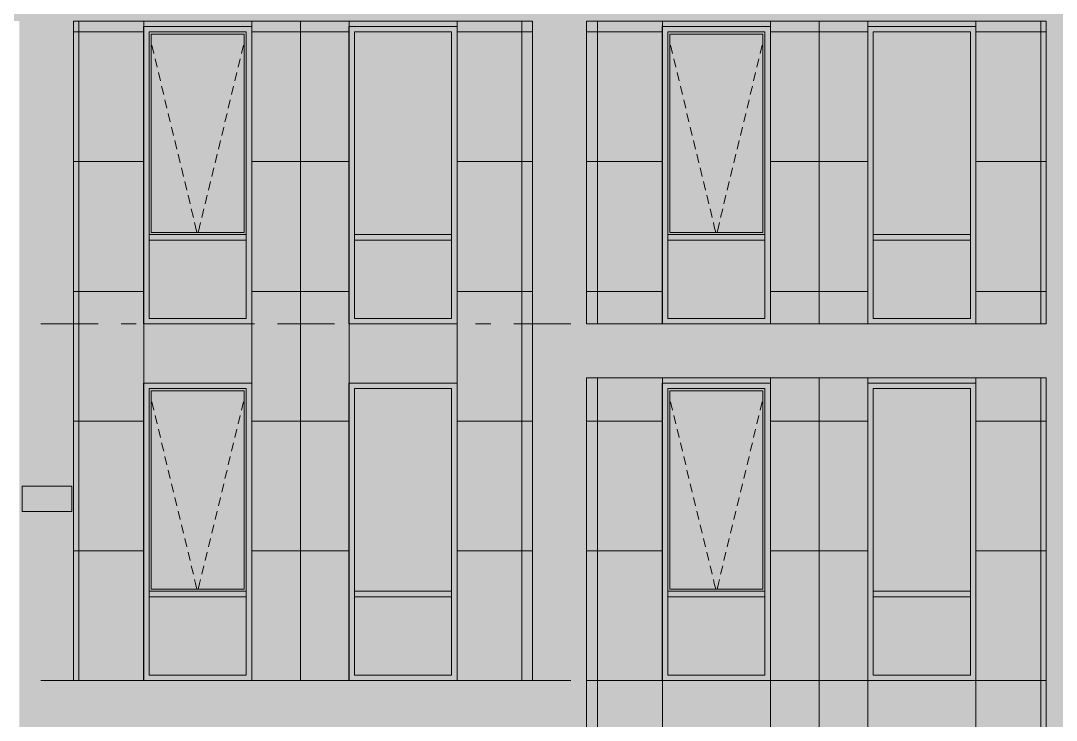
# Model space of a CAD drawing. Header units: millimetres. Extents: x 1499747 to 4230374, y -28481 to 441852.
# Drawn here: x 4030805 to 4040387, y 393460 to 399932 of the extents above; entities that cross this region are included whole.
import ezdxf

# ---------------------------------------------------------------- set-up
doc = ezdxf.new("R2010")
doc.units = ezdxf.units.MM
doc.header["$MEASUREMENT"] = 0
doc.layers.add('Чертеж и Рисунок', color=7, linetype='Continuous')

msp = doc.modelspace()

# ---------------------------------------------------------------- hatches: boundary and pattern name
at = {"layer": 'Чертеж и Рисунок', "linetype": 'Continuous', "lineweight": 0, "true_color": 0xbc9a89}
for points in [[(4021741.89371, 399928.41141), (4044991.95923, 399928.41141), (4044991.95923, 400428.41218), (4021741.89371, 400428.41218)], [(4030792.03753, 399928.41141), (4030792.03753, 374028.37184), (4031292.0383, 374028.37184), (4031292.0383, 399928.41141)], [(4035541.34479, 399928.41141), (4035541.34479, 374028.37184), (4036041.34555, 374028.37184), (4036041.34555, 399928.41141)], [(4040791.65281, 399928.41141), (4040291.65205, 399928.41141), (4040291.65205, 374028.37184), (4040791.65281, 374028.37184)], [(4036041.34555, 396628.40637), (4040291.65205, 396628.40637), (4040291.65205, 397128.40713), (4036041.34555, 397128.40713)], [(4031292.0383, 393328.40133), (4035541.34479, 393328.40133), (4035541.34479, 393828.40209), (4031292.0383, 393828.40209)]]:
    msp.add_hatch(color=33, dxfattribs=at).paths.add_polyline_path(points)
at = {"layer": 'Чертеж и Рисунок', "linetype": 'Continuous', "lineweight": 0, "true_color": 0xffffff}
h = msp.add_hatch(color=7, dxfattribs=at)
h.paths.add_polyline_path([(4031292.0383, 399928.41141), (4031292.0383, 393828.40209), (4031941.63928, 393828.40209), (4031941.63928, 396578.40627), (4032941.64084, 396578.40627), (4032941.64084, 393828.40209), (4033841.94223, 393828.40209), (4033841.94223, 396578.40627), (4034841.94371, 396578.40627), (4034841.94371, 393828.40209), (4035541.34478, 393828.40209), (4035541.34478, 399928.41141)])
h.paths.add_polyline_path([(4031941.63928, 399878.41135), (4032941.64084, 399878.41135), (4032941.64084, 397128.40717), (4031941.63928, 397128.40717)], flags=0)
h.paths.add_polyline_path([(4034841.94371, 397128.40717), (4033841.94223, 397128.40717), (4033841.94223, 399878.41135), (4034841.94371, 399878.41135)], flags=0)
at = {"layer": 'Чертеж и Рисунок', "linetype": 'Continuous', "lineweight": 0, "true_color": 0x2e2e2e}
for points in [[(4031941.63929, 399528.4108), (4031991.63937, 399528.4108), (4031991.63937, 399828.41126), (4031941.63929, 399878.41134)], [(4032441.64005, 399878.41134), (4031941.63929, 399878.41134), (4031991.63937, 399828.41126), (4032441.64005, 399828.41126)], [(4032441.64005, 399878.41134), (4032441.64005, 399828.41126), (4032891.64074, 399828.41126), (4032941.64082, 399878.41134)], [(4032941.64082, 399528.4108), (4032941.64082, 399878.41134), (4032891.64074, 399828.41126), (4032891.64074, 399528.4108)], [(4033841.94219, 399528.4108), (4033891.94227, 399528.4108), (4033891.94227, 399828.41126), (4033841.94219, 399878.41134)], [(4034341.94296, 399878.41134), (4033841.94219, 399878.41134), (4033891.94227, 399828.41126), (4034341.94296, 399828.41126)], [(4034341.94296, 399878.41134), (4034341.94296, 399828.41126), (4034791.94364, 399828.41126), (4034841.94372, 399878.41134)], [(4034841.94372, 399528.4108), (4034841.94372, 399878.41134), (4034791.94364, 399828.41126), (4034791.94364, 399528.4108)], [(4036741.34662, 399528.4108), (4036791.3467, 399528.4108), (4036791.3467, 399828.41126), (4036741.34662, 399878.41134)], [(4037241.34739, 399878.41134), (4036741.34662, 399878.41134), (4036791.3467, 399828.41126), (4037241.34739, 399828.41126)], [(4037241.34739, 399878.41134), (4037241.34739, 399828.41126), (4037691.34807, 399828.41126), (4037741.34815, 399878.41134)], [(4037741.34815, 399528.4108), (4037741.34815, 399878.41134), (4037691.34807, 399828.41126), (4037691.34807, 399528.4108)], [(4038641.64953, 399528.4108), (4038691.6496, 399528.4108), (4038691.6496, 399828.41126), (4038641.64953, 399878.41134)], [(4039141.65029, 399878.41134), (4038641.64953, 399878.41134), (4038691.6496, 399828.41126), (4039141.65029, 399828.41126)], [(4039141.65029, 399878.41134), (4039141.65029, 399828.41126), (4039591.65098, 399828.41126), (4039641.65105, 399878.41134)], [(4039641.65105, 399528.4108), (4039641.65105, 399878.41134), (4039591.65098, 399828.41126), (4039591.65098, 399528.4108)], [(4031941.63929, 398128.40866), (4031991.63937, 398128.40866), (4031991.63937, 399528.4108), (4031941.63929, 399528.4108)], [(4032941.64082, 398128.40866), (4032941.64082, 399528.4108), (4032891.64074, 399528.4108), (4032891.64074, 398128.40866)], [(4033841.94219, 398128.40866), (4033891.94227, 398128.40866), (4033891.94227, 399528.4108), (4033841.94219, 399528.4108)], [(4034841.94372, 398128.40866), (4034841.94372, 399528.4108), (4034791.94364, 399528.4108), (4034791.94364, 398128.40866)], [(4036741.34662, 398128.40866), (4036791.3467, 398128.40866), (4036791.3467, 399528.4108), (4036741.34662, 399528.4108)], [(4037741.34815, 398128.40866), (4037741.34815, 399528.4108), (4037691.34807, 399528.4108), (4037691.34807, 398128.40866)], [(4038641.64953, 398128.40866), (4038691.6496, 398128.40866), (4038691.6496, 399528.4108), (4038641.64953, 399528.4108)], [(4039641.65105, 398128.40866), (4039641.65105, 399528.4108), (4039591.65098, 399528.4108), (4039591.65098, 398128.40866)], [(4031941.63929, 397928.40836), (4031991.63937, 397928.40836), (4031991.63937, 398128.40866), (4031941.63929, 398128.40866)], [(4032941.64082, 397928.40836), (4032941.64082, 398128.40866), (4032891.64074, 398128.40866), (4032891.64074, 397928.40836)], [(4033841.94219, 397928.40836), (4033891.94227, 397928.40836), (4033891.94227, 398128.40866), (4033841.94219, 398128.40866)], [(4034841.94372, 397928.40836), (4034841.94372, 398128.40866), (4034791.94364, 398128.40866), (4034791.94364, 397928.40836)], [(4036741.34662, 397928.40836), (4036791.3467, 397928.40836), (4036791.3467, 398128.40866), (4036741.34662, 398128.40866)], [(4037741.34815, 397928.40836), (4037741.34815, 398128.40866), (4037691.34807, 398128.40866), (4037691.34807, 397928.40836)], [(4038641.64953, 397928.40836), (4038691.6496, 397928.40836), (4038691.6496, 398128.40866), (4038641.64953, 398128.40866)], [(4039641.65105, 397928.40836), (4039641.65105, 398128.40866), (4039591.65098, 398128.40866), (4039591.65098, 397928.40836)], [(4031991.63937, 397903.40832), (4032441.64005, 397903.40832), (4032441.64005, 397953.40839), (4031991.63937, 397953.40839)], [(4032441.64005, 397953.40839), (4032441.64005, 397903.40832), (4032891.64074, 397903.40832), (4032891.64074, 397953.40839)], [(4033891.94227, 397903.40832), (4034341.94296, 397903.40832), (4034341.94296, 397953.40839), (4033891.94227, 397953.40839)], [(4034341.94296, 397953.40839), (4034341.94296, 397903.40832), (4034791.94364, 397903.40832), (4034791.94364, 397953.40839)], [(4036791.3467, 397903.40832), (4037241.34739, 397903.40832), (4037241.34739, 397953.40839), (4036791.3467, 397953.40839)], [(4037241.34739, 397953.40839), (4037241.34739, 397903.40832), (4037691.34807, 397903.40832), (4037691.34807, 397953.40839)], [(4038691.6496, 397903.40832), (4039141.65029, 397903.40832), (4039141.65029, 397953.40839), (4038691.6496, 397953.40839)], [(4039141.65029, 397953.40839), (4039141.65029, 397903.40832), (4039591.65098, 397903.40832), (4039591.65098, 397953.40839)], [(4031941.63929, 397928.40836), (4031941.63929, 397128.40713), (4031991.63937, 397178.40721), (4031991.63937, 397928.40836)], [(4032941.64082, 397928.40836), (4032891.64074, 397928.40836), (4032891.64074, 397178.40721), (4032941.64082, 397128.40713)], [(4033841.94219, 397928.40836), (4033841.94219, 397128.40713), (4033891.94227, 397178.40721), (4033891.94227, 397928.40836)], [(4034841.94372, 397928.40836), (4034791.94364, 397928.40836), (4034791.94364, 397178.40721), (4034841.94372, 397128.40713)], [(4036741.34662, 397928.40836), (4036741.34662, 397128.40713), (4036791.3467, 397178.40721), (4036791.3467, 397928.40836)], [(4037741.34815, 397928.40836), (4037691.34807, 397928.40836), (4037691.34807, 397178.40721), (4037741.34815, 397128.40713)], [(4038641.64953, 397928.40836), (4038641.64953, 397128.40713), (4038691.6496, 397178.40721), (4038691.6496, 397928.40836)], [(4039641.65105, 397928.40836), (4039591.65098, 397928.40836), (4039591.65098, 397178.40721), (4039641.65105, 397128.40713)], [(4032441.64005, 397128.40713), (4032441.64005, 397178.40721), (4031991.63937, 397178.40721), (4031941.63929, 397128.40713)], [(4032441.64005, 397128.40713), (4032941.64082, 397128.40713), (4032891.64074, 397178.40721), (4032441.64005, 397178.40721)], [(4034341.94296, 397128.40713), (4034341.94296, 397178.40721), (4033891.94227, 397178.40721), (4033841.94219, 397128.40713)], [(4034341.94296, 397128.40713), (4034841.94372, 397128.40713), (4034791.94364, 397178.40721), (4034341.94296, 397178.40721)], [(4037241.34739, 397128.40713), (4037241.34739, 397178.40721), (4036791.3467, 397178.40721), (4036741.34662, 397128.40713)], [(4037241.34739, 397178.40721), (4037241.34739, 397128.40713), (4037741.34815, 397128.40713), (4037691.34807, 397178.40721)], [(4039141.65029, 397128.40713), (4039141.65029, 397178.40721), (4038691.6496, 397178.40721), (4038641.64953, 397128.40713)], [(4039141.65029, 397128.40713), (4039641.65105, 397128.40713), (4039591.65098, 397178.40721), (4039141.65029, 397178.40721)], [(4031941.63929, 396228.40576), (4031991.63937, 396228.40576), (4031991.63937, 396528.40622), (4031941.63929, 396578.40629)], [(4032441.64005, 396578.40629), (4031941.63929, 396578.40629), (4031991.63937, 396528.40622), (4032441.64005, 396528.40622)], [(4032441.64005, 396578.40629), (4032441.64005, 396528.40622), (4032891.64074, 396528.40622), (4032941.64082, 396578.40629)], [(4032941.64082, 396228.40576), (4032941.64082, 396578.40629), (4032891.64074, 396528.40622), (4032891.64074, 396228.40576)], [(4033841.94219, 396228.40576), (4033891.94227, 396228.40576), (4033891.94227, 396528.40622), (4033841.94219, 396578.40629)], [(4034341.94296, 396578.40629), (4033841.94219, 396578.40629), (4033891.94227, 396528.40622), (4034341.94296, 396528.40622)], [(4034341.94296, 396578.40629), (4034341.94296, 396528.40622), (4034791.94364, 396528.40622), (4034841.94372, 396578.40629)], [(4034841.94372, 396228.40576), (4034841.94372, 396578.40629), (4034791.94364, 396528.40622), (4034791.94364, 396228.40576)], [(4036741.34662, 396228.40576), (4036791.3467, 396228.40576), (4036791.3467, 396528.40622), (4036741.34662, 396578.40629)], [(4037241.34739, 396578.40629), (4036741.34662, 396578.40629), (4036791.3467, 396528.40622), (4037241.34739, 396528.40622)], [(4037241.34739, 396528.40622), (4037691.34807, 396528.40622), (4037741.34815, 396578.40629), (4037241.34739, 396578.40629)], [(4037741.34815, 396228.40576), (4037741.34815, 396578.40629), (4037691.34807, 396528.40622), (4037691.34807, 396228.40576)], [(4038641.64953, 396228.40576), (4038691.6496, 396228.40576), (4038691.6496, 396528.40622), (4038641.64953, 396578.40629)], [(4039141.65029, 396578.40629), (4038641.64953, 396578.40629), (4038691.6496, 396528.40622), (4039141.65029, 396528.40622)], [(4039141.65029, 396578.40629), (4039141.65029, 396528.40622), (4039591.65098, 396528.40622), (4039641.65105, 396578.40629)], [(4039641.65105, 396228.40576), (4039641.65105, 396578.40629), (4039591.65098, 396528.40622), (4039591.65098, 396228.40576)], [(4031941.63929, 394828.40362), (4031991.63937, 394828.40362), (4031991.63937, 396228.40576), (4031941.63929, 396228.40576)], [(4032941.64082, 394828.40362), (4032941.64082, 396228.40576), (4032891.64074, 396228.40576), (4032891.64074, 394828.40362)], [(4033841.94219, 394828.40362), (4033891.94227, 394828.40362), (4033891.94227, 396228.40576), (4033841.94219, 396228.40576)], [(4034841.94372, 394828.40362), (4034841.94372, 396228.40576), (4034791.94364, 396228.40576), (4034791.94364, 394828.40362)], [(4036741.34662, 394828.40362), (4036791.3467, 394828.40362), (4036791.3467, 396228.40576), (4036741.34662, 396228.40576)], [(4037741.34815, 394828.40362), (4037741.34815, 396228.40576), (4037691.34807, 396228.40576), (4037691.34807, 394828.40362)], [(4038641.64953, 394828.40362), (4038691.6496, 394828.40362), (4038691.6496, 396228.40576), (4038641.64953, 396228.40576)], [(4039641.65105, 394828.40362), (4039641.65105, 396228.40576), (4039591.65098, 396228.40576), (4039591.65098, 394828.40362)], [(4031941.63929, 394628.40332), (4031991.63937, 394628.40332), (4031991.63937, 394828.40362), (4031941.63929, 394828.40362)], [(4032941.64082, 394628.40332), (4032941.64082, 394828.40362), (4032891.64074, 394828.40362), (4032891.64074, 394628.40332)], [(4033841.94219, 394628.40332), (4033891.94227, 394628.40332), (4033891.94227, 394828.40362), (4033841.94219, 394828.40362)], [(4034841.94372, 394628.40332), (4034841.94372, 394828.40362), (4034791.94364, 394828.40362), (4034791.94364, 394628.40332)], [(4036741.34662, 394628.40332), (4036791.3467, 394628.40332), (4036791.3467, 394828.40362), (4036741.34662, 394828.40362)], [(4037741.34815, 394628.40332), (4037741.34815, 394828.40362), (4037691.34807, 394828.40362), (4037691.34807, 394628.40332)], [(4038641.64953, 394628.40332), (4038691.6496, 394628.40332), (4038691.6496, 394828.40362), (4038641.64953, 394828.40362)], [(4039641.65105, 394628.40332), (4039641.65105, 394828.40362), (4039591.65098, 394828.40362), (4039591.65098, 394628.40332)], [(4031941.63929, 394628.40332), (4031941.63929, 393828.40209), (4031991.63937, 393878.40217), (4031991.63937, 394628.40332)], [(4031991.63937, 394603.40328), (4032441.64005, 394603.40328), (4032441.64005, 394653.40335), (4031991.63937, 394653.40335)], [(4032441.64005, 394653.40335), (4032441.64005, 394603.40328), (4032891.64074, 394603.40328), (4032891.64074, 394653.40335)], [(4032941.64082, 394628.40332), (4032891.64074, 394628.40332), (4032891.64074, 393878.40217), (4032941.64082, 393828.40209)], [(4033841.94219, 394628.40332), (4033841.94219, 393828.40209), (4033891.94227, 393878.40217), (4033891.94227, 394628.40332)], [(4033891.94227, 394603.40328), (4034341.94296, 394603.40328), (4034341.94296, 394653.40335), (4033891.94227, 394653.40335)], [(4034341.94296, 394653.40335), (4034341.94296, 394603.40328), (4034791.94364, 394603.40328), (4034791.94364, 394653.40335)], [(4034841.94372, 394628.40332), (4034791.94364, 394628.40332), (4034791.94364, 393878.40217), (4034841.94372, 393828.40209)], [(4036741.34662, 394628.40332), (4036741.34662, 393828.40209), (4036791.3467, 393878.40217), (4036791.3467, 394628.40332)], [(4036791.3467, 394603.40328), (4037241.34739, 394603.40328), (4037241.34739, 394653.40335), (4036791.3467, 394653.40335)], [(4037241.34739, 394603.40328), (4037691.34807, 394603.40328), (4037691.34807, 394653.40335), (4037241.34739, 394653.40335)], [(4037741.34815, 394628.40332), (4037691.34807, 394628.40332), (4037691.34807, 393878.40217), (4037741.34815, 393828.40209)], [(4038641.64953, 394628.40332), (4038641.64953, 393828.40209), (4038691.6496, 393878.40217), (4038691.6496, 394628.40332)], [(4038691.6496, 394603.40328), (4039141.65029, 394603.40328), (4039141.65029, 394653.40335), (4038691.6496, 394653.40335)], [(4039141.65029, 394653.40335), (4039141.65029, 394603.40328), (4039591.65098, 394603.40328), (4039591.65098, 394653.40335)], [(4039641.65105, 394628.40332), (4039591.65098, 394628.40332), (4039591.65098, 393878.40217), (4039641.65105, 393828.40209)], [(4032441.64005, 393828.40209), (4032441.64005, 393878.40217), (4031991.63937, 393878.40217), (4031941.63929, 393828.40209)], [(4032441.64005, 393828.40209), (4032941.64082, 393828.40209), (4032891.64074, 393878.40217), (4032441.64005, 393878.40217)], [(4034341.94296, 393828.40209), (4034341.94296, 393878.40217), (4033891.94227, 393878.40217), (4033841.94219, 393828.40209)], [(4034341.94296, 393828.40209), (4034841.94372, 393828.40209), (4034791.94364, 393878.40217), (4034341.94296, 393878.40217)], [(4037241.34739, 393828.40209), (4037241.34739, 393878.40217), (4036791.3467, 393878.40217), (4036741.34662, 393828.40209)], [(4037241.34739, 393878.40217), (4037241.34739, 393828.40209), (4037741.34815, 393828.40209), (4037691.34807, 393878.40217)], [(4039141.65029, 393828.40209), (4039141.65029, 393878.40217), (4038691.6496, 393878.40217), (4038641.64953, 393828.40209)], [(4039141.65029, 393828.40209), (4039641.65105, 393828.40209), (4039591.65098, 393878.40217), (4039141.65029, 393878.40217)]]:
    msp.add_hatch(color=250, dxfattribs=at).paths.add_polyline_path(points)
at = {"layer": 'Чертеж и Рисунок', "linetype": 'Continuous', "lineweight": 0, "true_color": 0xffffff}
for points in [[(4036041.34555, 397128.40713), (4036741.34662, 397128.40713), (4036741.34662, 399878.41134), (4037741.34815, 399878.41134), (4037741.34815, 397128.40713), (4038641.64953, 397128.40713), (4038641.64953, 399878.41134), (4039641.65105, 399878.41134), (4039641.65105, 397128.40713), (4040291.65205, 397128.40713), (4040291.65205, 399928.41141), (4036041.34555, 399928.41141)], [(4030817.13757, 395391.20448), (4031278.93828, 395391.20448), (4031278.93828, 395626.90484), (4030817.13757, 395626.90484)]]:
    msp.add_hatch(color=7, dxfattribs=at).paths.add_polyline_path(points)
at = {"layer": 'Чертеж и Рисунок', "linetype": 'Continuous', "lineweight": 0, "true_color": 0xf7fdff}
for points in [[(4031991.63937, 397953.40839), (4032011.6394, 397973.40843), (4032011.6394, 399808.41123), (4031991.63937, 399828.41126)], [(4032891.64074, 399828.41126), (4031991.63937, 399828.41126), (4032011.6394, 399808.41123), (4032871.64071, 399808.41123)], [(4032891.64074, 397953.40839), (4032891.64074, 399828.41126), (4032871.64071, 399808.41123), (4032871.64071, 397973.40843)], [(4036791.3467, 397953.40839), (4036811.34673, 397973.40843), (4036811.34673, 399808.41123), (4036791.3467, 399828.41126)], [(4036791.3467, 399828.41126), (4036811.34673, 399808.41123), (4037671.34804, 399808.41123), (4037691.34807, 399828.41126)], [(4037671.34804, 397973.40843), (4037691.34807, 397953.40839), (4037691.34807, 399828.41126), (4037671.34804, 399808.41123)], [(4032891.64074, 397953.40839), (4032871.64071, 397973.40843), (4032011.6394, 397973.40843), (4031991.63937, 397953.40839)], [(4036811.34673, 397973.40843), (4036791.3467, 397953.40839), (4037691.34807, 397953.40839), (4037671.34804, 397973.40843)], [(4031991.63937, 394653.40335), (4032011.6394, 394673.40338), (4032011.6394, 396508.40619), (4031991.63937, 396528.40622)], [(4032891.64074, 396528.40622), (4031991.63937, 396528.40622), (4032011.6394, 396508.40619), (4032871.64071, 396508.40619)], [(4032891.64074, 394653.40335), (4032891.64074, 396528.40622), (4032871.64071, 396508.40619), (4032871.64071, 394673.40338)], [(4036791.3467, 394653.40335), (4036811.34673, 394673.40338), (4036811.34673, 396508.40619), (4036791.3467, 396528.40622)], [(4037691.34807, 396528.40622), (4036791.3467, 396528.40622), (4036811.34673, 396508.40619), (4037671.34804, 396508.40619)], [(4037671.34804, 396508.40619), (4037671.34804, 394673.40338), (4037691.34807, 394653.40335), (4037691.34807, 396528.40622)], [(4032891.64074, 394653.40335), (4032871.64071, 394673.40338), (4032011.6394, 394673.40338), (4031991.63937, 394653.40335)], [(4036791.3467, 394653.40335), (4037691.34807, 394653.40335), (4037671.34804, 394673.40338), (4036811.34673, 394673.40338)]]:
    msp.add_hatch(color=7, dxfattribs=at).paths.add_polyline_path(points)
at = {"layer": 'Чертеж и Рисунок', "linetype": 'Continuous', "lineweight": 0, "true_color": 0x84adf9}
for points in [[(4032011.6394, 397973.40843), (4032871.64071, 397973.40843), (4032871.64071, 399808.41123), (4032011.6394, 399808.41123)], [(4033891.94227, 397953.40839), (4034791.94364, 397953.40839), (4034791.94364, 399528.4108), (4034791.94364, 399828.41126), (4033891.94227, 399828.41126)], [(4036811.34673, 397973.40843), (4037671.34804, 397973.40843), (4037671.34804, 399808.41123), (4036811.34673, 399808.41123)], [(4038691.6496, 397953.40839), (4039591.65098, 397953.40839), (4039591.65098, 398128.40866), (4039591.65098, 399528.4108), (4039591.65098, 399828.41126), (4038691.6496, 399828.41126)], [(4031991.63937, 397903.40832), (4031991.63937, 397178.40721), (4032891.64074, 397178.40721), (4032891.64074, 397903.40832)], [(4033891.94227, 397903.40832), (4033891.94227, 397178.40721), (4034791.94364, 397178.40721), (4034791.94364, 397903.40832)], [(4036791.3467, 397903.40832), (4036791.3467, 397178.40721), (4037691.34807, 397178.40721), (4037691.34807, 397903.40832)], [(4038691.6496, 397903.40832), (4038691.6496, 397178.40721), (4039591.65098, 397178.40721), (4039591.65098, 397903.40832)], [(4033891.94227, 394653.40335), (4034791.94364, 394653.40335), (4034791.94364, 394828.40362), (4034791.94364, 396528.40622), (4033891.94227, 396528.40622)], [(4038691.6496, 394653.40335), (4039591.65098, 394653.40335), (4039591.65098, 394828.40362), (4039591.65098, 396228.40576), (4039591.65098, 396528.40622), (4038691.6496, 396528.40622)], [(4032011.6394, 394673.40338), (4032871.64071, 394673.40338), (4032871.64071, 396508.40619), (4032011.6394, 396508.40619)], [(4036811.34673, 394673.40338), (4037671.34804, 394673.40338), (4037671.34804, 396508.40619), (4036811.34673, 396508.40619)], [(4031991.63937, 394603.40328), (4031991.63937, 393878.40217), (4032891.64074, 393878.40217), (4032891.64074, 394603.40328)], [(4033891.94227, 394603.40328), (4033891.94227, 393878.40217), (4034791.94364, 393878.40217), (4034791.94364, 394603.40328)], [(4036791.3467, 393878.40217), (4037691.34807, 393878.40217), (4037691.34807, 394603.40328), (4036791.3467, 394603.40328)], [(4038691.6496, 394603.40328), (4038691.6496, 393878.40217), (4039591.65098, 393878.40217), (4039591.65098, 394603.40328)]]:
    msp.add_hatch(color=161, dxfattribs=at).paths.add_polyline_path(points)
at = {"layer": 'Чертеж и Рисунок', "linetype": 'Continuous', "lineweight": 0, "true_color": 0xffffff}
h = msp.add_hatch(color=7, dxfattribs=at)
h.paths.add_polyline_path([(4036041.34555, 390528.39705), (4036741.34664, 390528.39705), (4036741.34664, 393278.40123), (4037741.34811, 393278.40123), (4037741.34811, 390528.39705), (4038641.6495, 390528.39705), (4038641.6495, 393278.40123), (4039641.65107, 393278.40123), (4039641.65107, 390528.39705), (4040291.65209, 390528.39705), (4040291.65209, 396628.40637), (4036041.34555, 396628.40637)])
h.paths.add_polyline_path([(4037741.34811, 393828.40212), (4036741.34664, 393828.40212), (4036741.34664, 396578.40631), (4037741.34811, 396578.40631)], flags=0)
h.paths.add_polyline_path([(4039641.65107, 393828.40212), (4038641.6495, 393828.40212), (4038641.6495, 396578.40631), (4039641.65107, 396578.40631)], flags=0)

# ---------------------------------------------------------------- linework, layer by layer
at = {"layer": 'Чертеж и Рисунок', "color": 7, "linetype": 'Continuous', "lineweight": 5}
for points in [[(4031292.0383, 393828.40209), (4031292.0383, 399928.41141)], [(4031292.0383, 399928.41141), (4035541.34479, 399928.41141)], [(4031941.63929, 397128.40713), (4031941.63929, 399878.41134)], [(4031941.63929, 399878.41134), (4032941.64082, 399878.41134)], [(4032941.64082, 399878.41134), (4032941.64082, 397128.40713)], [(4033841.94219, 397128.40713), (4033841.94219, 399878.41134)], [(4033841.94219, 399878.41134), (4034841.94372, 399878.41134)], [(4034841.94372, 399878.41134), (4034841.94372, 397128.40713)], [(4035541.34479, 393828.40209), (4035541.34479, 399928.41141)], [(4036041.34555, 399928.41141), (4040291.65205, 399928.41141)], [(4036041.34555, 397128.40713), (4036041.34555, 399928.41141)], [(4036741.34662, 397128.40713), (4036741.34662, 399878.41134)], [(4036741.34662, 399878.41134), (4037741.34815, 399878.41134)], [(4037741.34815, 399878.41134), (4037741.34815, 397128.40713)], [(4038641.64953, 397128.40713), (4038641.64953, 399878.41134)], [(4038641.64953, 399878.41134), (4039641.65105, 399878.41134)], [(4039641.65105, 399878.41134), (4039641.65105, 397128.40713)], [(4040291.65205, 397128.40713), (4040291.65205, 399928.41141)], [(4031991.63937, 399528.4108), (4031991.63937, 399828.41126)], [(4031991.63937, 399828.41126), (4032441.64005, 399828.41126)], [(4032011.6394, 399808.41123), (4032011.6394, 397973.40843)], [(4032871.64071, 399808.41123), (4032011.6394, 399808.41123)], [(4032441.64005, 399828.41126), (4032891.64074, 399828.41126)], [(4032871.64071, 397973.40843), (4032871.64071, 399808.41123)], [(4032891.64074, 399528.4108), (4032891.64074, 399828.41126)], [(4033891.94227, 399528.4108), (4033891.94227, 399828.41126)], [(4033891.94227, 399828.41126), (4034341.94296, 399828.41126)], [(4034341.94296, 399828.41126), (4034791.94364, 399828.41126)], [(4034791.94364, 399528.4108), (4034791.94364, 399828.41126)], [(4036791.3467, 399528.4108), (4036791.3467, 399828.41126)], [(4036791.3467, 399828.41126), (4037241.34739, 399828.41126)], [(4036811.34673, 399808.41123), (4036811.34673, 397973.40843)], [(4037671.34804, 399808.41123), (4036811.34673, 399808.41123)], [(4037241.34739, 399828.41126), (4037691.34807, 399828.41126)], [(4037671.34804, 397973.40843), (4037671.34804, 399808.41123)], [(4037691.34807, 399528.4108), (4037691.34807, 399828.41126)], [(4038691.6496, 399528.4108), (4038691.6496, 399828.41126)], [(4038691.6496, 399828.41126), (4039141.65029, 399828.41126)], [(4039141.65029, 399828.41126), (4039591.65098, 399828.41126)], [(4039591.65098, 399528.4108), (4039591.65098, 399828.41126)], [(4031991.63937, 398128.40866), (4031991.63937, 399528.4108)], [(4032891.64074, 398128.40866), (4032891.64074, 399528.4108)], [(4033891.94227, 398128.40866), (4033891.94227, 399528.4108)], [(4034791.94364, 398128.40866), (4034791.94364, 399528.4108)], [(4036791.3467, 398128.40866), (4036791.3467, 399528.4108)], [(4037691.34807, 398128.40866), (4037691.34807, 399528.4108)], [(4038691.6496, 398128.40866), (4038691.6496, 399528.4108)], [(4039591.65098, 398128.40866), (4039591.65098, 399528.4108)], [(4031991.63937, 397953.40839), (4031991.63937, 398128.40866)], [(4032891.64074, 397953.40839), (4032891.64074, 398128.40866)], [(4033891.94227, 397953.40839), (4033891.94227, 398128.40866)], [(4034791.94364, 397953.40839), (4034791.94364, 398128.40866)], [(4036791.3467, 397953.40839), (4036791.3467, 398128.40866)], [(4037691.34807, 397953.40839), (4037691.34807, 398128.40866)], [(4038691.6496, 397953.40839), (4038691.6496, 398128.40866)], [(4039591.65098, 397953.40839), (4039591.65098, 398128.40866)], [(4031991.63937, 397928.40836), (4031991.63937, 397953.40839)], [(4032441.64005, 397953.40839), (4031991.63937, 397953.40839)], [(4032011.6394, 397973.40843), (4032871.64071, 397973.40843)], [(4032891.64074, 397953.40839), (4032441.64005, 397953.40839)], [(4032891.64074, 397928.40836), (4032891.64074, 397953.40839)], [(4033891.94227, 397928.40836), (4033891.94227, 397953.40839)], [(4034341.94296, 397953.40839), (4033891.94227, 397953.40839)], [(4034791.94364, 397953.40839), (4034341.94296, 397953.40839)], [(4034791.94364, 397928.40836), (4034791.94364, 397953.40839)], [(4036791.3467, 397928.40836), (4036791.3467, 397953.40839)], [(4037241.34739, 397953.40839), (4036791.3467, 397953.40839)], [(4036811.34673, 397973.40843), (4037671.34804, 397973.40843)], [(4037691.34807, 397953.40839), (4037241.34739, 397953.40839)], [(4037691.34807, 397928.40836), (4037691.34807, 397953.40839)], [(4038691.6496, 397928.40836), (4038691.6496, 397953.40839)], [(4039141.65029, 397953.40839), (4038691.6496, 397953.40839)], [(4039591.65098, 397953.40839), (4039141.65029, 397953.40839)], [(4039591.65098, 397928.40836), (4039591.65098, 397953.40839)], [(4031991.63937, 397903.40832), (4031991.63937, 397928.40836)], [(4031991.63937, 397178.40721), (4031991.63937, 397903.40832)], [(4032441.64005, 397903.40832), (4031991.63937, 397903.40832)], [(4032891.64074, 397903.40832), (4032441.64005, 397903.40832)], [(4032891.64074, 397903.40832), (4032891.64074, 397928.40836)], [(4032891.64074, 397178.40721), (4032891.64074, 397903.40832)], [(4033891.94227, 397903.40832), (4033891.94227, 397928.40836)], [(4033891.94227, 397178.40721), (4033891.94227, 397903.40832)], [(4034341.94296, 397903.40832), (4033891.94227, 397903.40832)], [(4034791.94364, 397903.40832), (4034341.94296, 397903.40832)], [(4034791.94364, 397903.40832), (4034791.94364, 397928.40836)], [(4034791.94364, 397178.40721), (4034791.94364, 397903.40832)], [(4036791.3467, 397903.40832), (4036791.3467, 397928.40836)], [(4036791.3467, 397178.40721), (4036791.3467, 397903.40832)], [(4037241.34739, 397903.40832), (4036791.3467, 397903.40832)], [(4037691.34807, 397903.40832), (4037241.34739, 397903.40832)], [(4037691.34807, 397903.40832), (4037691.34807, 397928.40836)], [(4037691.34807, 397178.40721), (4037691.34807, 397903.40832)], [(4038691.6496, 397903.40832), (4038691.6496, 397928.40836)], [(4038691.6496, 397178.40721), (4038691.6496, 397903.40832)], [(4039141.65029, 397903.40832), (4038691.6496, 397903.40832)], [(4039591.65098, 397903.40832), (4039141.65029, 397903.40832)], [(4039591.65098, 397903.40832), (4039591.65098, 397928.40836)], [(4039591.65098, 397178.40721), (4039591.65098, 397903.40832)], [(4032941.64082, 397128.40713), (4031941.63929, 397128.40713)], [(4032441.64005, 397178.40721), (4031991.63937, 397178.40721)], [(4032891.64074, 397178.40721), (4032441.64005, 397178.40721)], [(4034841.94372, 397128.40713), (4033841.94219, 397128.40713)], [(4034341.94296, 397178.40721), (4033891.94227, 397178.40721)], [(4034791.94364, 397178.40721), (4034341.94296, 397178.40721)], [(4036041.34555, 397128.40713), (4040291.65205, 397128.40713)], [(4037241.34739, 397178.40721), (4036791.3467, 397178.40721)], [(4037691.34807, 397178.40721), (4037241.34739, 397178.40721)], [(4039141.65029, 397178.40721), (4038691.6496, 397178.40721)], [(4039591.65098, 397178.40721), (4039141.65029, 397178.40721)], [(4036041.34555, 390528.39705), (4036041.34555, 396628.40637)], [(4036041.34555, 396628.40637), (4040291.65205, 396628.40637)], [(4040291.65205, 390528.39705), (4040291.65205, 396628.40637)], [(4031941.63929, 393828.40209), (4031941.63929, 396578.40629)], [(4031941.63929, 396578.40629), (4032941.64082, 396578.40629)], [(4031991.63937, 396228.40576), (4031991.63937, 396528.40622)], [(4031991.63937, 396528.40622), (4032441.64005, 396528.40622)], [(4032441.64005, 396528.40622), (4032891.64074, 396528.40622)], [(4032891.64074, 396228.40576), (4032891.64074, 396528.40622)], [(4032941.64082, 396578.40629), (4032941.64082, 393828.40209)], [(4033841.94219, 393828.40209), (4033841.94219, 396578.40629)], [(4033841.94219, 396578.40629), (4034841.94372, 396578.40629)], [(4033891.94227, 396228.40576), (4033891.94227, 396528.40622)], [(4033891.94227, 396528.40622), (4034341.94296, 396528.40622)], [(4034341.94296, 396528.40622), (4034791.94364, 396528.40622)], [(4034791.94364, 396228.40576), (4034791.94364, 396528.40622)], [(4034841.94372, 396578.40629), (4034841.94372, 393828.40209)], [(4036741.34662, 393828.40209), (4036741.34662, 396578.40629)], [(4036741.34662, 396578.40629), (4037741.34815, 396578.40629)], [(4036791.3467, 396228.40576), (4036791.3467, 396528.40622)], [(4036791.3467, 396528.40622), (4037241.34739, 396528.40622)], [(4037241.34739, 396528.40622), (4037691.34807, 396528.40622)], [(4037691.34807, 396228.40576), (4037691.34807, 396528.40622)], [(4037741.34815, 396578.40629), (4037741.34815, 393828.40209)], [(4038641.64953, 393828.40209), (4038641.64953, 396578.40629)], [(4038641.64953, 396578.40629), (4039641.65105, 396578.40629)], [(4038691.6496, 396228.40576), (4038691.6496, 396528.40622)], [(4038691.6496, 396528.40622), (4039141.65029, 396528.40622)], [(4039141.65029, 396528.40622), (4039591.65098, 396528.40622)], [(4039591.65098, 396228.40576), (4039591.65098, 396528.40622)], [(4039641.65105, 396578.40629), (4039641.65105, 393828.40209)], [(4032011.6394, 396508.40619), (4032011.6394, 394673.40338)], [(4032871.64071, 396508.40619), (4032011.6394, 396508.40619)], [(4032871.64071, 394673.40338), (4032871.64071, 396508.40619)], [(4036811.34673, 396508.40619), (4036811.34673, 394673.40338)], [(4037671.34804, 396508.40619), (4036811.34673, 396508.40619)], [(4037671.34804, 394673.40338), (4037671.34804, 396508.40619)], [(4031991.63937, 394828.40362), (4031991.63937, 396228.40576)], [(4032891.64074, 394828.40362), (4032891.64074, 396228.40576)], [(4033891.94227, 394828.40362), (4033891.94227, 396228.40576)], [(4034791.94364, 394828.40362), (4034791.94364, 396228.40576)], [(4036791.3467, 394828.40362), (4036791.3467, 396228.40576)], [(4037691.34807, 394828.40362), (4037691.34807, 396228.40576)], [(4038691.6496, 394828.40362), (4038691.6496, 396228.40576)], [(4039591.65098, 394828.40362), (4039591.65098, 396228.40576)], [(4030817.13757, 395391.20448), (4030817.13757, 395626.90484)], [(4030817.13757, 395626.90484), (4031278.93828, 395626.90484)], [(4031278.93828, 395626.90484), (4031278.93828, 395391.20448)], [(4031278.93828, 395391.20448), (4030817.13757, 395391.20448)], [(4031991.63937, 394653.40335), (4031991.63937, 394828.40362)], [(4032891.64074, 394653.40335), (4032891.64074, 394828.40362)], [(4033891.94227, 394653.40335), (4033891.94227, 394828.40362)], [(4034791.94364, 394653.40335), (4034791.94364, 394828.40362)], [(4036791.3467, 394653.40335), (4036791.3467, 394828.40362)], [(4037691.34807, 394653.40335), (4037691.34807, 394828.40362)], [(4038691.6496, 394653.40335), (4038691.6496, 394828.40362)], [(4039591.65098, 394653.40335), (4039591.65098, 394828.40362)], [(4031991.63937, 394628.40332), (4031991.63937, 394653.40335)], [(4032441.64005, 394653.40335), (4031991.63937, 394653.40335)], [(4031991.63937, 394603.40328), (4031991.63937, 394628.40332)], [(4031991.63937, 393878.40217), (4031991.63937, 394603.40328)], [(4032441.64005, 394603.40328), (4031991.63937, 394603.40328)], [(4032011.6394, 394673.40338), (4032871.64071, 394673.40338)], [(4032891.64074, 394653.40335), (4032441.64005, 394653.40335)], [(4032891.64074, 394603.40328), (4032441.64005, 394603.40328)], [(4032891.64074, 394628.40332), (4032891.64074, 394653.40335)], [(4032891.64074, 394603.40328), (4032891.64074, 394628.40332)], [(4032891.64074, 393878.40217), (4032891.64074, 394603.40328)], [(4033891.94227, 394628.40332), (4033891.94227, 394653.40335)], [(4034341.94296, 394653.40335), (4033891.94227, 394653.40335)], [(4033891.94227, 394603.40328), (4033891.94227, 394628.40332)], [(4033891.94227, 393878.40217), (4033891.94227, 394603.40328)], [(4034341.94296, 394603.40328), (4033891.94227, 394603.40328)], [(4034791.94364, 394653.40335), (4034341.94296, 394653.40335)], [(4034791.94364, 394603.40328), (4034341.94296, 394603.40328)], [(4034791.94364, 394628.40332), (4034791.94364, 394653.40335)], [(4034791.94364, 394603.40328), (4034791.94364, 394628.40332)], [(4034791.94364, 393878.40217), (4034791.94364, 394603.40328)], [(4036791.3467, 394628.40332), (4036791.3467, 394653.40335)], [(4037241.34739, 394653.40335), (4036791.3467, 394653.40335)], [(4036791.3467, 394603.40328), (4036791.3467, 394628.40332)], [(4036791.3467, 393878.40217), (4036791.3467, 394603.40328)], [(4037241.34739, 394603.40328), (4036791.3467, 394603.40328)], [(4036811.34673, 394673.40338), (4037671.34804, 394673.40338)], [(4037691.34807, 394653.40335), (4037241.34739, 394653.40335)], [(4037691.34807, 394603.40328), (4037241.34739, 394603.40328)], [(4037691.34807, 394628.40332), (4037691.34807, 394653.40335)], [(4037691.34807, 394603.40328), (4037691.34807, 394628.40332)], [(4037691.34807, 393878.40217), (4037691.34807, 394603.40328)], [(4038691.6496, 394628.40332), (4038691.6496, 394653.40335)], [(4039141.65029, 394653.40335), (4038691.6496, 394653.40335)], [(4038691.6496, 394603.40328), (4038691.6496, 394628.40332)], [(4038691.6496, 393878.40217), (4038691.6496, 394603.40328)], [(4039141.65029, 394603.40328), (4038691.6496, 394603.40328)], [(4039591.65098, 394653.40335), (4039141.65029, 394653.40335)], [(4039591.65098, 394603.40328), (4039141.65029, 394603.40328)], [(4039591.65098, 394628.40332), (4039591.65098, 394653.40335)], [(4039591.65098, 394603.40328), (4039591.65098, 394628.40332)], [(4039591.65098, 393878.40217), (4039591.65098, 394603.40328)], [(4031292.0383, 393828.40209), (4035541.34479, 393828.40209)], [(4032441.64005, 393878.40217), (4031991.63937, 393878.40217)], [(4032891.64074, 393878.40217), (4032441.64005, 393878.40217)], [(4034341.94296, 393878.40217), (4033891.94227, 393878.40217)], [(4034791.94364, 393878.40217), (4034341.94296, 393878.40217)], [(4037741.34815, 393828.40209), (4036741.34662, 393828.40209)], [(4037241.34739, 393878.40217), (4036791.3467, 393878.40217)], [(4037691.34807, 393878.40217), (4037241.34739, 393878.40217)], [(4039641.65105, 393828.40209), (4038641.64953, 393828.40209)], [(4039141.65029, 393878.40217), (4038691.6496, 393878.40217)], [(4039591.65098, 393878.40217), (4039141.65029, 393878.40217)]]:
    msp.add_lwpolyline(points, dxfattribs=at)
at = {"layer": 'Чертеж и Рисунок', "color": 253, "linetype": 'Continuous', "lineweight": 5, "true_color": 0xaaaaaa}
for points in [[(4031342.33837, 399928.41141), (4031342.33837, 393828.40209)], [(4031942.33929, 399928.41141), (4031942.33929, 399878.41134)], [(4031942.33929, 399878.41134), (4031942.33929, 397128.40713)], [(4032941.74082, 399928.41141), (4032941.74082, 393828.40209)], [(4033392.24151, 399928.41141), (4033392.24151, 393828.40209)], [(4033842.54219, 399928.41141), (4033842.54219, 399878.41134)], [(4033842.54219, 399878.41134), (4033842.54219, 397128.40713)], [(4034841.94372, 399928.41141), (4034841.94372, 399878.41134)], [(4034841.94372, 399878.41134), (4034841.94372, 397128.40713)], [(4035442.54464, 399928.41141), (4035442.54464, 393828.40209)], [(4036142.94571, 399928.41141), (4036142.94571, 397128.40713)], [(4036742.54662, 399928.41141), (4036742.54662, 399878.41134)], [(4036742.54662, 399878.41134), (4036742.54662, 397128.40713)], [(4037741.94815, 399928.41141), (4037741.94815, 397128.40713)], [(4038192.84884, 399928.41141), (4038192.84884, 397128.40713)], [(4038642.54953, 399928.41141), (4038642.54953, 399878.41134)], [(4038642.54953, 399878.41134), (4038642.54953, 397128.40713)], [(4039641.95105, 399928.41141), (4039641.95105, 397128.40713)], [(4040242.55197, 399928.41141), (4040242.55197, 397128.40713)], [(4031292.0383, 399828.21126), (4031941.63929, 399828.21126)], [(4032941.74082, 399828.21126), (4033841.54219, 399828.21126)], [(4034841.94372, 399828.21126), (4035541.34479, 399828.21126)], [(4036041.34555, 399828.21126), (4036741.34662, 399828.21126)], [(4037741.34815, 399828.21126), (4038641.14953, 399828.21126)], [(4039641.65105, 399828.21126), (4040291.65205, 399828.21126)], [(4031292.0383, 398628.20943), (4031941.63929, 398628.20943)], [(4032941.74082, 398628.20943), (4033841.54219, 398628.20943)], [(4034841.94372, 398628.20943), (4035541.34479, 398628.20943)], [(4036041.34555, 398628.20943), (4036741.34662, 398628.20943)], [(4037741.34815, 398628.20943), (4038641.14953, 398628.20943)], [(4039641.65105, 398628.20943), (4040291.65205, 398628.20943)], [(4031292.0383, 397428.20759), (4031941.63929, 397428.20759)], [(4032941.74082, 397428.20759), (4033841.54219, 397428.20759)], [(4034841.94372, 397428.20759), (4035541.34479, 397428.20759)], [(4036041.34555, 397428.20759), (4036741.34662, 397428.20759)], [(4037741.34815, 397428.20759), (4038641.14953, 397428.20759)], [(4039641.65105, 397428.20759), (4040291.65205, 397428.20759)], [(4031942.33929, 397128.40713), (4031942.33929, 396578.40629)], [(4033842.54219, 397128.40713), (4033842.54219, 396578.40629)], [(4034841.94372, 397128.40713), (4034841.94372, 396578.40629)], [(4036142.94571, 396628.40637), (4036142.94571, 390528.39705)], [(4036742.54662, 396628.40637), (4036742.54662, 396578.40629)], [(4037741.94815, 396628.40637), (4037741.94815, 390528.39705)], [(4038192.84884, 396628.40637), (4038192.84884, 390528.39705)], [(4038642.54953, 396628.40637), (4038642.54953, 396578.40629)], [(4039641.95105, 396628.40637), (4039641.95105, 390528.39705)], [(4040242.55197, 396628.40637), (4040242.55197, 390528.39705)], [(4031942.33929, 396578.40629), (4031942.33929, 393828.40209)], [(4033842.54219, 396578.40629), (4033842.54219, 393828.40209)], [(4034841.94372, 396578.40629), (4034841.94372, 393828.40209)], [(4036742.54662, 396578.40629), (4036742.54662, 393828.40209)], [(4038642.54953, 396578.40629), (4038642.54953, 393828.40209)], [(4031292.0383, 396228.20576), (4031941.63929, 396228.20576)], [(4032941.74082, 396228.20576), (4033841.54219, 396228.20576)], [(4034841.94372, 396228.20576), (4035541.34479, 396228.20576)], [(4036041.34555, 396228.20576), (4036741.34662, 396228.20576)], [(4037741.34815, 396228.20576), (4038641.14953, 396228.20576)], [(4039641.65105, 396228.20576), (4040291.65205, 396228.20576)], [(4031292.0383, 395028.20393), (4031941.63929, 395028.20393)], [(4032941.74082, 395028.20393), (4033841.54219, 395028.20393)], [(4034841.94372, 395028.20393), (4035541.34479, 395028.20393)], [(4036041.34555, 395028.20393), (4036741.34662, 395028.20393)], [(4037741.34815, 395028.20393), (4038641.14953, 395028.20393)], [(4039641.65105, 395028.20393), (4040291.65205, 395028.20393)], [(4036041.34555, 393828.20209), (4036741.34662, 393828.20209)], [(4036742.54662, 393828.40209), (4036742.54662, 393278.40125)], [(4037741.34815, 393828.20209), (4038641.14953, 393828.20209)], [(4038642.54953, 393828.40209), (4038642.54953, 393278.40125)], [(4039641.65105, 393828.20209), (4040291.65205, 393828.20209)]]:
    msp.add_lwpolyline(points, dxfattribs=at)
at = {"layer": 'Чертеж и Рисунок', "color": 23, "linetype": 'Continuous', "lineweight": 5, "true_color": 0xbf8080}
for points in [[(4032017.13941, 399707.11107), (4032035.93943, 399629.31096)], [(4032866.1407, 399707.11107), (4032847.34067, 399629.31096)], [(4036816.94674, 399707.11107), (4036835.64677, 399629.31096)], [(4037665.84804, 399707.11107), (4037647.14801, 399629.31096)], [(4032047.63945, 399580.71088), (4032066.43948, 399502.91076)], [(4032835.64066, 399580.71088), (4032816.84063, 399502.91076)], [(4036847.44679, 399580.71088), (4036866.14681, 399502.91076)], [(4037635.34799, 399580.71088), (4037616.64796, 399502.91076)], [(4032078.1395, 399454.31069), (4032096.93953, 399376.61057)], [(4032805.14061, 399454.31069), (4032786.34058, 399376.61057)], [(4036877.94683, 399454.31069), (4036896.64686, 399376.61057)], [(4037604.84794, 399454.31069), (4037586.14791, 399376.61057)], [(4032108.63955, 399328.01049), (4032127.43957, 399250.21038)], [(4032774.64056, 399328.01049), (4032755.84053, 399250.21038)], [(4036908.44688, 399328.01049), (4036927.14691, 399250.21038)], [(4037574.3479, 399328.01049), (4037555.64787, 399250.21038)], [(4032139.13959, 399201.6103), (4032157.93962, 399123.81018)], [(4032744.14052, 399201.6103), (4032725.34049, 399123.81018)], [(4036938.94692, 399201.6103), (4036957.64695, 399123.81018)], [(4037543.84785, 399201.6103), (4037525.14782, 399123.81018)], [(4032169.63964, 399075.21011), (4032188.43967, 398997.50999)], [(4032713.64047, 399075.21011), (4032694.84044, 398997.50999)], [(4036969.44697, 399075.21011), (4036988.147, 398997.50999)], [(4037513.3478, 399075.21011), (4037494.64777, 398997.50999)], [(4032200.13969, 398948.80992), (4032218.93971, 398871.1098)], [(4032683.14042, 398948.80992), (4032664.34039, 398871.1098)], [(4036999.94702, 398948.80992), (4037018.64705, 398871.1098)], [(4037482.84776, 398948.80992), (4037464.14773, 398871.1098)], [(4032230.63973, 398822.50972), (4032249.43976, 398744.7096)], [(4032652.64038, 398822.50972), (4032633.84035, 398744.7096)], [(4037030.44706, 398822.50972), (4037049.14709, 398744.7096)], [(4037452.34771, 398822.50972), (4037433.64768, 398744.7096)], [(4032261.13978, 398696.10953), (4032279.93981, 398618.30941)], [(4032622.14033, 398696.10953), (4032603.3403, 398618.30941)], [(4037060.94711, 398696.10953), (4037079.74714, 398618.30941)], [(4037421.84766, 398696.10953), (4037403.04763, 398618.30941)], [(4032291.63982, 398569.70934), (4032310.43985, 398492.00922)], [(4032591.54028, 398569.70934), (4032572.84025, 398492.00922)], [(4037091.44716, 398569.70934), (4037110.24719, 398492.00922)], [(4037391.34762, 398569.70934), (4037372.54759, 398492.00922)], [(4032322.13987, 398443.40914), (4032340.9399, 398365.60902)], [(4032561.04024, 398443.40914), (4032542.34021, 398365.60902)], [(4037121.9472, 398443.40914), (4037140.74723, 398365.60902)], [(4037360.84757, 398443.40914), (4037342.04754, 398365.60902)], [(4032352.63992, 398317.00895), (4032371.43995, 398239.20883)], [(4032530.54019, 398317.00895), (4032511.84016, 398239.20883)], [(4037152.44725, 398317.00895), (4037171.24728, 398239.20883)], [(4037330.34752, 398317.00895), (4037311.54749, 398239.20883)], [(4032383.13996, 398190.60876), (4032401.93999, 398112.90864)], [(4032500.04014, 398190.60876), (4032481.34011, 398112.90864)], [(4037182.9473, 398190.60876), (4037201.74733, 398112.90864)], [(4037299.84748, 398190.60876), (4037281.04745, 398112.90864)], [(4032413.64001, 398064.30856), (4032422.84003, 398026.20851)], [(4032469.5401, 398064.30856), (4032460.44008, 398026.20851)], [(4037213.44734, 398064.30856), (4037222.64736, 398026.20851)], [(4037269.34743, 398064.30856), (4037260.14742, 398026.20851)], [(4032422.84003, 398026.20851), (4032435.54004, 397973.40843)], [(4032460.44008, 398026.20851), (4032447.64006, 397973.40843)], [(4037222.64736, 398026.20851), (4037235.34738, 397973.40843)], [(4037260.14742, 398026.20851), (4037247.4474, 397973.40843)], [(4032017.13941, 396407.10603), (4032035.93943, 396329.30591)], [(4032866.1407, 396407.10603), (4032847.34067, 396329.30591)], [(4036816.94674, 396407.10603), (4036835.64677, 396329.30591)], [(4037665.84804, 396407.10603), (4037647.14801, 396329.30591)], [(4032047.63945, 396280.70584), (4032066.43948, 396202.90572)], [(4032835.64066, 396280.70584), (4032816.84063, 396202.90572)], [(4036847.44679, 396280.70584), (4036866.14681, 396202.90572)], [(4037635.34799, 396280.70584), (4037616.64796, 396202.90572)], [(4032078.1395, 396154.30565), (4032096.93953, 396076.60553)], [(4032805.14061, 396154.30565), (4032786.34058, 396076.60553)], [(4036877.94683, 396154.30565), (4036896.64686, 396076.60553)], [(4037604.84794, 396154.30565), (4037586.14791, 396076.60553)], [(4032108.63955, 396028.00545), (4032127.43957, 395950.20533)], [(4032774.64056, 396028.00545), (4032755.84053, 395950.20533)], [(4036908.44688, 396028.00545), (4036927.14691, 395950.20533)], [(4037574.3479, 396028.00545), (4037555.64787, 395950.20533)], [(4032139.13959, 395901.60526), (4032157.93962, 395823.80514)], [(4032744.14052, 395901.60526), (4032725.34049, 395823.80514)], [(4036938.94692, 395901.60526), (4036957.64695, 395823.80514)], [(4037543.84785, 395901.60526), (4037525.14782, 395823.80514)], [(4032169.63964, 395775.20507), (4032188.43967, 395697.50495)], [(4032713.64047, 395775.20507), (4032694.84044, 395697.50495)], [(4036969.44697, 395775.20507), (4036988.147, 395697.50495)], [(4037513.3478, 395775.20507), (4037494.64777, 395697.50495)], [(4032200.13969, 395648.80487), (4032218.93971, 395571.10476)], [(4032683.14042, 395648.80487), (4032664.34039, 395571.10476)], [(4036999.94702, 395648.80487), (4037018.64705, 395571.10476)], [(4037482.84776, 395648.80487), (4037464.14773, 395571.10476)], [(4032230.63973, 395522.50468), (4032249.43976, 395444.70456)], [(4032652.64038, 395522.50468), (4032633.84035, 395444.70456)], [(4037030.44706, 395522.50468), (4037049.14709, 395444.70456)], [(4037452.34771, 395522.50468), (4037433.64768, 395444.70456)], [(4032261.13978, 395396.10449), (4032279.93981, 395318.30437)], [(4032622.14033, 395396.10449), (4032603.3403, 395318.30437)], [(4037060.94711, 395396.10449), (4037079.74714, 395318.30437)], [(4037421.84766, 395396.10449), (4037403.04763, 395318.30437)], [(4032291.63982, 395269.70429), (4032310.43985, 395192.00418)], [(4032591.54028, 395269.70429), (4032572.84025, 395192.00418)], [(4037091.44716, 395269.70429), (4037110.24719, 395192.00418)], [(4037391.34762, 395269.70429), (4037372.54759, 395192.00418)], [(4032322.13987, 395143.4041), (4032340.9399, 395065.60398)], [(4032561.04024, 395143.4041), (4032542.34021, 395065.60398)], [(4037121.9472, 395143.4041), (4037140.74723, 395065.60398)], [(4037360.84757, 395143.4041), (4037342.04754, 395065.60398)], [(4032352.63992, 395017.00391), (4032371.43995, 394939.20379)], [(4032530.54019, 395017.00391), (4032511.84016, 394939.20379)], [(4037152.44725, 395017.00391), (4037171.24728, 394939.20379)], [(4037330.34752, 395017.00391), (4037311.54749, 394939.20379)], [(4032383.13996, 394890.60372), (4032401.93999, 394812.9036)], [(4032500.04014, 394890.60372), (4032481.34011, 394812.9036)], [(4037182.9473, 394890.60372), (4037201.74733, 394812.9036)], [(4037299.84748, 394890.60372), (4037281.04745, 394812.9036)], [(4032413.64001, 394764.30352), (4032422.84003, 394726.20346)], [(4032422.84003, 394726.20346), (4032435.54004, 394673.40338)], [(4032460.44008, 394726.20346), (4032447.64006, 394673.40338)], [(4032469.5401, 394764.30352), (4032460.44008, 394726.20346)], [(4037213.44734, 394764.30352), (4037222.64736, 394726.20346)], [(4037222.64736, 394726.20346), (4037235.34738, 394673.40338)], [(4037260.14742, 394726.20346), (4037247.4474, 394673.40338)], [(4037269.34743, 394764.30352), (4037260.14742, 394726.20346)]]:
    msp.add_lwpolyline(points, dxfattribs=at)
at = {"layer": 'Чертеж и Рисунок', "color": 1, "linetype": 'Continuous', "lineweight": 0}
for points in [[(4030992.13784, 397128.40713), (4031521.33865, 397128.40713)], [(4031732.93897, 397128.40713), (4031874.13919, 397128.40713)], [(4032085.73951, 397128.40713), (4032614.94032, 397128.40713)], [(4032826.64064, 397128.40713), (4032967.74086, 397128.40713)], [(4033179.34118, 397128.40713), (4033708.54199, 397128.40713)], [(4033920.24231, 397128.40713), (4034061.34253, 397128.40713)], [(4034272.94285, 397128.40713), (4034802.14366, 397128.40713)], [(4035013.84398, 397128.40713), (4035154.9442, 397128.40713)], [(4035366.64452, 397128.40713), (4035895.74533, 397128.40713)], [(4036107.44565, 397128.40713), (4036248.54587, 397128.40713)], [(4036460.24619, 397128.40713), (4036989.347, 397128.40713)], [(4037201.04733, 397128.40713), (4037342.14754, 397128.40713)], [(4037553.84786, 397128.40713), (4038082.94867, 397128.40713)], [(4038294.649, 397128.40713), (4038435.74921, 397128.40713)], [(4038647.44954, 397128.40713), (4039176.65034, 397128.40713)], [(4039388.25067, 397128.40713), (4039529.35088, 397128.40713)], [(4039741.05121, 397128.40713), (4040270.25201, 397128.40713)], [(4030992.13784, 393828.40209), (4031521.33865, 393828.40209)], [(4031732.93897, 393828.40209), (4031874.13919, 393828.40209)], [(4032085.73951, 393828.40209), (4032614.94032, 393828.40209)], [(4032826.64064, 393828.40209), (4032967.74086, 393828.40209)], [(4033179.34118, 393828.40209), (4033708.54199, 393828.40209)], [(4033920.24231, 393828.40209), (4034061.34253, 393828.40209)], [(4034272.94285, 393828.40209), (4034802.14366, 393828.40209)], [(4035013.84398, 393828.40209), (4035154.9442, 393828.40209)], [(4035366.64452, 393828.40209), (4035895.74533, 393828.40209)], [(4036107.44565, 393828.40209), (4036248.54587, 393828.40209)], [(4036460.24619, 393828.40209), (4036989.347, 393828.40209)], [(4037201.04733, 393828.40209), (4037342.14754, 393828.40209)], [(4037553.84786, 393828.40209), (4038082.94867, 393828.40209)], [(4038294.649, 393828.40209), (4038435.74921, 393828.40209)], [(4038647.44954, 393828.40209), (4039176.65034, 393828.40209)], [(4039388.25067, 393828.40209), (4039529.35088, 393828.40209)], [(4039741.05121, 393828.40209), (4040270.25201, 393828.40209)]]:
    msp.add_lwpolyline(points, dxfattribs=at)

doc.saveas('drawing.dxf')
